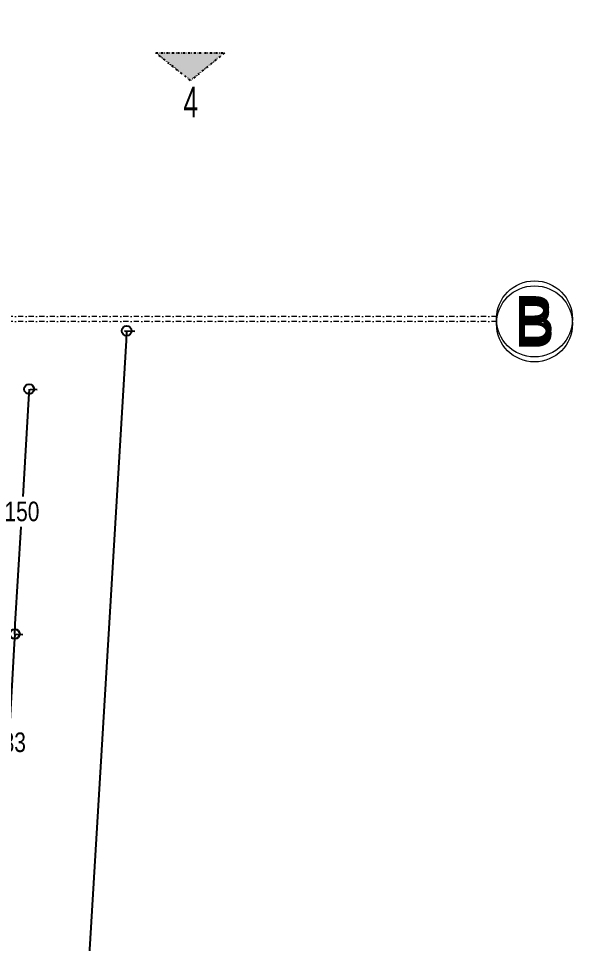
# Model space of a CAD drawing. Header units: millimetres. Extents: x 26282 to 30760, y 1404 to 4574.
# Drawn here: x 29292 to 29632, y 2329 to 2896 of the extents above; entities that cross this region are included whole.
import ezdxf
from ezdxf.enums import TextEntityAlignment as Align

# ---------------------------------------------------------------- set-up
doc = ezdxf.new("R2010")
doc.units = ezdxf.units.MM
doc.header["$LTSCALE"] = 0.25
doc.header["$PDMODE"] = 3
doc.linetypes.add('DASHDOT', pattern=[25.4, 12.7, -6.35, 0, -6.35])
doc.linetypes.add('DIVIDE', pattern=[1.25, 0.5, -0.25, 0, -0.25, 0, -0.25])
for name, color, linetype, lineweight in [('AB-DUV', 4, 'Continuous', 50), ('AKS', 252, 'Continuous', 20), ('BB-OLCUdis', 135, 'Continuous', 20), ('MKAK4', 10, 'DASHDOT', 20), ('SECTION LINE (3RDF)', 40, 'DIVIDE', 25)]:
    doc.layers.add(name, color=color, linetype=linetype, lineweight=lineweight)
doc.styles.add('1-1-dim100', font='swissc.ttf', dxfattribs={"width": 0.75, "height": 25})
doc.styles.add('DR-ölçü', font='GOTHIC.TTF', dxfattribs={"width": 0.8})
doc.styles.get("Standard").update_dxf_attribs({"font": 'arial.ttf'})
doc.dimstyles.get("Standard").update_dxf_attribs({"dimtxt": 0.18, "dimasz": 0.18, "dimexe": 0.18, "dimexo": 0.0625, "dimgap": 0.09, "dimtad": 0, "dimtih": 1, "dimtoh": 1, "dimdec": 4, "dimzin": 0, "dimdsep": 46, "dimtxsty": 'Standard', "dimcen": 0.09, "dimadec": 0, "dimazin": 0, "dimtfac": 1, "dimtdec": 4, "dimtofl": 0, "dimtmove": 0, "dimatfit": 3, "dimfxl": 1, "dimtolj": 1, "dimtzin": 0, "dimarcsym": 0})

# ---------------------------------------------------------------- blocks, each defined once
blk = doc.blocks.new('A$C187D15ED')
at = {"layer": 'AKS', "ltscale": 0.01}
blk.add_circle((10038.14, 2503.92), 23.31, dxfattribs=at)
blk.add_circle((10038.14, 2503.92), 23.31, dxfattribs=at)
blk.add_circle((10038.14, 2503.92), 23.31, dxfattribs=at)
blk.add_circle((10038.14, 2503.92), 23.31, dxfattribs=at)
blk.add_circle((10038.14, 2503.92), 23.31, dxfattribs=at)
blk.add_circle((10038.14, 2503.92), 23.31, dxfattribs=at)
blk.add_circle((10038.14, 2503.92), 23.31, dxfattribs=at)
blk.add_circle((10038.14, 2503.92), 23.31, dxfattribs=at)
at = {"layer": 'MKAK4', "lineweight": 0}
blk.add_line((10014.87, 2505.38), (9640.56, 2505.38), dxfattribs=at)
at = {"layer": 'AKS', "style": 'DR-ölçü'}
blk.add_text('B', height=28, rotation=0, dxfattribs=at).set_placement((10038.14, 2503.92), align=Align.MIDDLE_CENTER)
blk.add_text('B', height=28, rotation=0, dxfattribs=at).set_placement((10038.14, 2503.92), align=Align.MIDDLE_CENTER)
blk = doc.blocks.new('_Origin')
at = {"color": 0, "linetype": 'ByBlock', "lineweight": -2}
blk.add_line((0, 0), (-1, 0), dxfattribs=at)
blk.add_circle((0, 0), 0.5, dxfattribs=at)
blk = doc.blocks.new('*D191')
at = {"layer": 'BB-OLCUdis', "color": 0, "lineweight": -2, "transparency": 16777216}
for p, q in [((29290.68, 2518.85), (29294.83, 2518.61)), ((29289.49, 2512.91), (29286.48, 2461.79)), ((29282.37, 2392.12), (29285.38, 2443.23)), ((29282.86, 2386.08), (29287.01, 2385.83))]:
    blk.add_line(p, q, dxfattribs=at)
at = {"layer": 'Defpoints', "color": 0, "transparency": 16777216}
for p in [(29213.32, 2523.41, 200), (29289.84, 2518.9), (29205.46, 2390.64, 200)]:
    blk.add_point(p, dxfattribs=at)
at = {"layer": 'BB-OLCUdis', "color": 0, "lineweight": -2, "transparency": 16777216}
for p, xscale, yscale, zscale, rotation in [((29289.84, 2518.9), 6.000000000000001, 6.000000000000001, 6.000000000000001, 86.62704492228328), ((29282.02, 2386.13), 5.999999999999999, 5.999999999999999, 5.999999999999999, 266.6270449222833)]:
    blk.add_blockref('_Origin', p, dxfattribs=dict(at, xscale=xscale, yscale=yscale, zscale=zscale, rotation=rotation))
at = {"layer": 'BB-OLCUdis', "color": 0, "transparency": 16777216, "insert": (29285.93, 2452.51), "char_height": 12, "attachment_point": 5, "style": 'DR-ölçü'}
blk.add_mtext('\\A1;133', dxfattribs=at)
blk = doc.blocks.new('_Dot')
at = {"color": 0, "linetype": 'ByBlock', "lineweight": -2}
blk.add_line((-0.5, 0), (-1, 0), dxfattribs=at)
at = {"color": 0, "linetype": 'ByBlock', "const_width": 0.5}
blk.add_lwpolyline([(-0.25, 0, 1), (0.25, 0, 1)], format="xyb", close=True, dxfattribs=at)
blk = doc.blocks.new('*D192')
at = {"layer": 'BB-OLCUdis', "color": 0, "lineweight": -2, "transparency": 16777216}
for p, q in [((29299.51, 2668.92), (29303.62, 2668.68)), ((29298.28, 2662.98), (29294.75, 2603.22)), ((29290.14, 2524.89), (29293.66, 2584.66)), ((29290.63, 2518.85), (29294.78, 2518.61))]:
    blk.add_line(p, q, dxfattribs=at)
at = {"layer": 'Defpoints', "color": 0, "transparency": 16777216}
for p in [(29222.99, 2673.43, 200), (29298.63, 2668.97), (29213.32, 2523.41, 200)]:
    blk.add_point(p, dxfattribs=at)
at = {"layer": 'BB-OLCUdis', "color": 0, "lineweight": -2, "transparency": 16777216}
for p, xscale, yscale, zscale, rotation in [((29298.63, 2668.97), 6.000000000000001, 6.000000000000001, 6.000000000000001, 86.62704492228328), ((29289.79, 2518.9), 5.999999999999999, 5.999999999999999, 5.999999999999999, 266.6270449222833)]:
    blk.add_blockref('_Origin', p, dxfattribs=dict(at, xscale=xscale, yscale=yscale, zscale=zscale, rotation=rotation))
at = {"layer": 'BB-OLCUdis', "color": 0, "transparency": 16777216, "insert": (29294.21, 2593.94), "char_height": 12, "attachment_point": 5, "style": 'DR-ölçü'}
blk.add_mtext('\\A1;150', dxfattribs=at)
blk = doc.blocks.new('*D193')
at = {"layer": 'BB-OLCUdis', "color": 0, "lineweight": -2, "transparency": 16777216}
for p, q in [((29357.14, 2704.76), (29363.38, 2704.38)), ((29358.03, 2698.69), (29334.99, 2314.77)), ((29310.84, 1912.29), (29333.88, 2296.21)), ((29309.23, 1906.37), (29315.47, 1906))]:
    blk.add_line(p, q, dxfattribs=at)
at = {"layer": 'Defpoints', "color": 0, "transparency": 16777216}
for p in [(29225.54, 2712.66, 200), (29358.39, 2704.68), (29177.63, 1914.27, 200)]:
    blk.add_point(p, dxfattribs=at)
at = {"layer": 'BB-OLCUdis', "color": 0, "lineweight": -2, "transparency": 16777216, "xscale": 6, "yscale": 6, "zscale": 6}
for p, rotation in [((29358.39, 2704.68), 86.56592666609255), ((29310.48, 1906.3), 266.5659266660925)]:
    blk.add_blockref('_Origin', p, dxfattribs=dict(at, rotation=rotation))
at = {"layer": 'BB-OLCUdis', "color": 0, "transparency": 16777216, "insert": (29334.43, 2305.49), "char_height": 12, "attachment_point": 5, "style": 'DR-ölçü'}
blk.add_mtext('\\A1;800', dxfattribs=at)
blk = doc.blocks.new('A$C5C8959E4')
at = {"layer": 'SECTION LINE (3RDF)', "ltscale": 25}
h = blk.add_hatch(color=256, dxfattribs=at)
h.dxf.hatch_style = 1
h.paths.add_polyline_path([(31.21, 0), (27.21, 26.62), (0, 28.41)])
at = {"layer": 'SECTION LINE (3RDF)', "ltscale": 10}
blk.add_lwpolyline([(31.21, 0), (27.21, 26.62), (0, 28.41)], close=True, dxfattribs=at)

msp = doc.modelspace()

# ---------------------------------------------------------------- block references
at = {"layer": 'AB-DUV', "ltscale": 100}
msp.add_blockref('A$C187D15ED', (19570.424, 205.028, 5.126), dxfattribs=at)

# ---------------------------------------------------------------- dimensions: what is measured, and where the dimension line sits
at = {"layer": 'BB-OLCUdis'}
dim = msp.add_linear_dim(base=(29289.844, 2518.899, -200), p1=(29205.46, 2390.638), p2=(29213.324, 2523.409), angle=266.62704, dimstyle='Standard', override={"dimtxt": 12, "dimasz": 6, "dimexe": 5, "dimexo": 8, "dimgap": 3, "dimdec": 0, "dimzin": 12, "dimtxsty": 'DR-ölçü', "dimblk": 'Origin', "dimcen": 15, "dimdle": 12, "dimadec": 2, "dimazin": 2, "dimtm": 1e-09, "dimtdec": 0, "dimtofl": 1, "dimldrblk": 'Dot', "dimfxl": 6, "dimfxlon": 1}, dxfattribs=at)
dim.commit()
dim.dimension.update_dxf_attribs({"geometry": '*D191', "text_midpoint": (29285.931, 2452.513, -200)})

# ---------------------------------------------------------------- next in the draw order: linework, layer by layer
at = {"layer": 'AKS', "ltscale": 0.01}
msp.add_circle((29608.568, 2711.973), 23.314, dxfattribs=at)
msp.add_circle((29608.568, 2711.973), 23.314, dxfattribs=at)
msp.add_circle((29608.568, 2711.973), 23.314, dxfattribs=at)
msp.add_circle((29608.568, 2711.973), 23.314, dxfattribs=at)
at = {"layer": 'MKAK4', "lineweight": 0}
msp.add_line((29585.3, 2713.428), (29210.983, 2713.428), dxfattribs=at)

# ---------------------------------------------------------------- next in the draw order: block references
at = {"layer": 'SECTION LINE (3RDF)', "ltscale": 10, "xscale": -1, "rotation": 137.6872618347402}
msp.add_blockref('A$C5C8959E4', (29395.386, 2896.052), dxfattribs=at)

# ---------------------------------------------------------------- next in the draw order: texts
at = {"layer": 'AKS', "style": 'DR-ölçü'}
msp.add_text('B', height=28, rotation=0.00003, dxfattribs=at).set_placement((29608.568, 2711.973), align=Align.MIDDLE_CENTER)
at = {"layer": 'SECTION LINE (3RDF)', "ltscale": 10, "style": '1-1-dim100', "width": 0.75}
msp.add_text('4', height=18.75, rotation=359.95593, dxfattribs=at).set_placement((29393.281, 2835.479))

# ---------------------------------------------------------------- next in the draw order: dimensions: what is measured, and where the dimension line sits
at = {"layer": 'BB-OLCUdis'}
dim = msp.add_aligned_dim(p1=(29177.629, 1914.269), p2=(29225.538, 2712.656), distance=-133.088, dimstyle='Standard', override={"dimtxt": 12, "dimasz": 6, "dimexe": 5, "dimexo": 8, "dimgap": 3, "dimdec": 0, "dimzin": 12, "dimtxsty": 'DR-ölçü', "dimblk": 'Origin', "dimcen": 15, "dimdle": 12, "dimadec": 2, "dimazin": 2, "dimtm": 1e-09, "dimtdec": 0, "dimtofl": 1, "dimldrblk": 'Dot', "dimfxl": 6, "dimfxlon": 1}, dxfattribs=at)
dim.commit()
dim.dimension.update_dxf_attribs({"geometry": '*D193', "text_midpoint": (29334.432, 2305.491, -200)})
dim = msp.add_linear_dim(base=(29298.63, 2668.972, -200), p1=(29213.324, 2523.409), p2=(29222.992, 2673.43), angle=266.62704, dimstyle='Standard', override={"dimtxt": 12, "dimasz": 6, "dimexe": 5, "dimexo": 8, "dimgap": 3, "dimdec": 0, "dimzin": 12, "dimtxsty": 'DR-ölçü', "dimblk": 'Origin', "dimcen": 15, "dimdle": 12, "dimadec": 2, "dimazin": 2, "dimtm": 1e-09, "dimtdec": 0, "dimtofl": 1, "dimldrblk": 'Dot', "dimfxl": 6, "dimfxlon": 1}, dxfattribs=at)
dim.commit()
dim.dimension.update_dxf_attribs({"geometry": '*D192', "text_midpoint": (29294.208, 2593.937, -200)})

doc.saveas('drawing.dxf')
